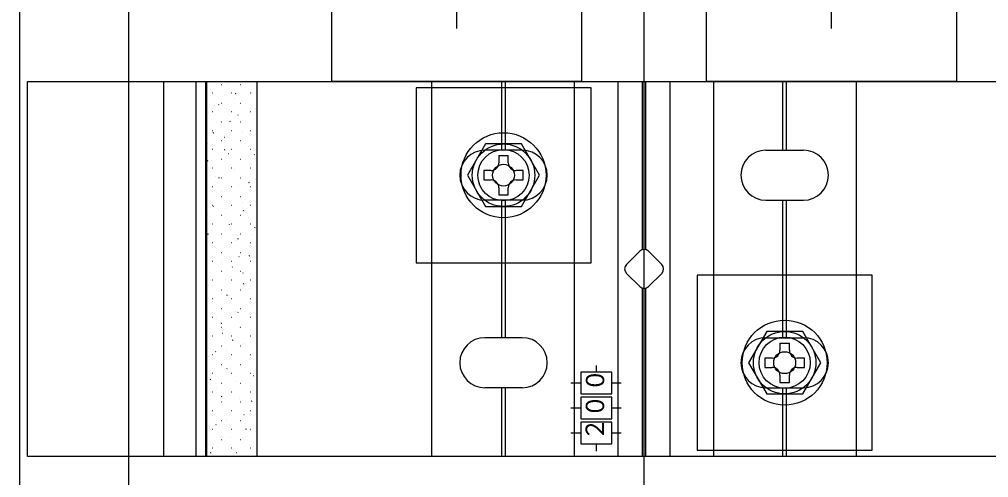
# Model space of a CAD drawing. Units: millimetres, scale not verified. Extents: x -1312 to 1312, y -1953 to 1941.
# Drawn here: x -84.7 to 70.4, y 738 to 811.3 of the extents above; entities that cross this region are included whole.
import ezdxf
from ezdxf.enums import TextEntityAlignment as Align

# ---------------------------------------------------------------- set-up
doc = ezdxf.new("R2010")
doc.units = ezdxf.units.MM
doc.header["$LTSCALE"] = 10
for name, color, linetype in [('0-4_YKK_12', 2, 'Continuous'), ('0-5_YKK_13', 4, 'Continuous'), ('0-8_YSS_K', 3, 'Continuous')]:
    doc.layers.add(name, color=color, linetype=linetype)
doc.styles.add('ＭＳ ゴシック', font='')
doc.styles.get('ＭＳ ゴシック').set_extended_font_data('MS Gothic')

msp = doc.modelspace()

# ---------------------------------------------------------------- linework, layer by layer
at = {"layer": '0-4_YKK_12'}
msp.add_line((-84.71, 1251.36), (-84.71, 396.36), dxfattribs=at)
at = {"layer": '0-5_YKK_13'}
for p, q in [((-14.71, 809.86), (-14.71, 832.86)), ((45.29, 809.86), (45.29, 832.86)), ((-61.61, 741.36), (-61.61, 801.36)), ((-56.41, 741.36), (-56.41, 801.36)), ((-54.88, 741.36), (-54.88, 801.36)), ((-54.7, 741.36), (-54.7, 801.36)), ((-52.37, 800.85), (-52.42, 800.85)), ((-51.28, 801.12), (-51.29, 801.12)), ((-49.33, 800.85), (-49.38, 800.85)), ((-18.71, 741.36), (-18.71, 801.36)), ((-7.51, 790.36), (-7.51, 801.36)), ((-6.91, 790.36), (-6.91, 801.36)), ((4.14, 741.36), (4.14, 801.36)), ((11.14, 741.36), (11.14, 801.36)), ((14.99, 801.36), (14.99, 774.44)), ((15.59, 774.44), (15.59, 801.36)), ((19.44, 741.36), (19.44, 801.36)), ((26.44, 741.36), (26.44, 801.36)), ((37.49, 790.36), (37.49, 801.36)), ((38.09, 790.36), (38.09, 801.36)), ((49.29, 741.36), (49.29, 801.36)), ((-54.07, 800.13), (-54.08, 800.13)), ((-53.8, 799.47), (-53.85, 799.47)), ((-50.76, 799.47), (-50.81, 799.47)), ((-50.08, 799.44), (-50.17, 799.39)), ((-47.72, 799.47), (-47.77, 799.47)), ((-47.56, 799.59), (-47.57, 799.59)), ((-53.43, 797.52), (-53.44, 797.52)), ((-52.77, 797.66), (-52.86, 797.61)), ((-52.37, 797.86), (-52.42, 797.86)), ((-50.31, 798.62), (-50.31, 798.62)), ((-49.33, 797.86), (-49.38, 797.86)), ((-53.8, 796.48), (-53.85, 796.48)), ((-50.76, 796.48), (-50.81, 796.48)), ((-49.71, 795.99), (-49.72, 795.99)), ((-47.72, 796.48), (-47.77, 796.48)), ((-46.92, 796.98), (-46.93, 796.98)), ((-52.45, 795.02), (-52.46, 795.02)), ((-52.37, 794.87), (-52.42, 794.87)), ((-50.97, 794.94), (-51.05, 794.88)), ((-49.33, 794.87), (-49.38, 794.87)), ((-53.8, 793.49), (-53.85, 793.49)), ((-53.66, 793.16), (-53.74, 793.1)), ((-50.76, 793.49), (-50.81, 793.49)), ((-49.06, 793.38), (-49.07, 793.38)), ((-47.72, 793.49), (-47.77, 793.49)), ((-54.59, 791.42), (-54.6, 791.42)), ((-52.37, 791.88), (-52.42, 791.88)), ((-51.85, 792.39), (-51.86, 792.39)), ((-49.33, 791.88), (-49.38, 791.88)), ((-53.8, 790.5), (-53.85, 790.5)), ((-51.85, 790.43), (-51.94, 790.38)), ((-51.2, 789.78), (-51.21, 789.78)), ((-50.76, 790.5), (-50.81, 790.5)), ((-48.08, 790.89), (-48.09, 790.88)), ((-47.72, 790.5), (-47.77, 790.5)), ((-47.05, 789.7), (-47.13, 789.64)), ((-4.21, 790.36), (-10.21, 790.36)), ((34.79, 790.36), (40.79, 790.36)), ((-54.54, 788.65), (-54.63, 788.6)), ((-54, 788.79), (-54, 788.79)), ((-52.37, 788.89), (-52.42, 788.89)), ((-49.33, 788.89), (-49.38, 788.89)), ((-47.49, 788.26), (-47.5, 788.25)), ((-7.96, 789.51), (-7.96, 788.36)), ((-7.96, 789.51), (-6.46, 789.51)), ((-6.46, 788.36), (-6.46, 789.51)), ((-53.8, 787.51), (-53.85, 787.51)), ((-50.76, 787.51), (-50.81, 787.51)), ((-50.23, 787.29), (-50.24, 787.28)), ((-47.72, 787.51), (-47.77, 787.51)), ((-10.36, 787.11), (-10.36, 785.61)), ((-9.21, 787.11), (-10.36, 787.11)), ((-4.06, 787.11), (-5.21, 787.11)), ((-4.06, 785.61), (-4.06, 787.11)), ((-53.35, 786.18), (-53.36, 786.18)), ((-52.74, 785.93), (-52.82, 785.88)), ((-52.37, 785.9), (-52.42, 785.9)), ((-49.33, 785.9), (-49.38, 785.9)), ((-47.93, 785.19), (-48.02, 785.14)), ((-46.84, 785.65), (-46.85, 785.64)), ((-10.36, 785.61), (-9.21, 785.61)), ((-5.21, 785.61), (-4.06, 785.61)), ((-53.8, 784.52), (-53.85, 784.52)), ((-52.37, 783.69), (-52.38, 783.68)), ((-50.76, 784.52), (-50.81, 784.52)), ((-49.63, 784.66), (-49.64, 784.65)), ((-47.72, 784.52), (-47.77, 784.52)), ((-7.96, 784.36), (-7.96, 783.21)), ((-52.37, 782.91), (-52.42, 782.91)), ((-49.33, 782.91), (-49.38, 782.91)), ((-48.98, 782.05), (-48.99, 782.04)), ((-4.21, 782.36), (-10.21, 782.36)), ((-7.51, 760.36), (-7.51, 782.36)), ((-6.91, 760.36), (-6.91, 782.36)), ((34.79, 782.36), (40.79, 782.36)), ((37.49, 760.36), (37.49, 782.36)), ((38.09, 760.36), (38.09, 782.36)), ((-53.8, 781.53), (-53.85, 781.53)), ((-53.62, 781.43), (-53.7, 781.37)), ((-51.77, 781.06), (-51.78, 781.05)), ((-50.76, 781.53), (-50.81, 781.53)), ((-48.82, 780.69), (-48.9, 780.63)), ((-47.72, 781.53), (-47.77, 781.53)), ((-54.52, 780.09), (-54.53, 780.08)), ((-52.37, 779.92), (-52.42, 779.92)), ((-49.33, 779.92), (-49.38, 779.92)), ((-48.01, 779.55), (-48.02, 779.55)), ((-53.92, 777.46), (-53.93, 777.45)), ((-53.8, 778.54), (-53.85, 778.54)), ((-51.13, 778.45), (-51.14, 778.44)), ((-50.76, 778.54), (-50.81, 778.54)), ((-47.72, 778.54), (-47.77, 778.54)), ((-47.01, 777.97), (-47.1, 777.91)), ((-54.51, 776.92), (-54.59, 776.87)), ((-52.37, 776.93), (-52.42, 776.93)), ((-50.15, 775.95), (-50.16, 775.95)), ((-49.7, 776.19), (-49.79, 776.13)), ((-49.33, 776.93), (-49.38, 776.93)), ((-47.41, 776.92), (-47.42, 776.92)), ((-53.8, 775.55), (-53.85, 775.55)), ((-53.27, 774.85), (-53.28, 774.84)), ((-50.76, 775.55), (-50.81, 775.55)), ((-47.72, 775.55), (-47.77, 775.55)), ((-46.76, 774.31), (-46.77, 774.31)), ((12.47, 772.07), (14.59, 774.19)), ((16, 774.19), (18.12, 772.07)), ((-52.37, 773.94), (-52.42, 773.94)), ((-49.55, 773.32), (-49.56, 773.32)), ((-49.33, 773.94), (-49.38, 773.94)), ((-47.9, 773.46), (-47.98, 773.41)), ((-53.8, 772.56), (-53.85, 772.56)), ((-52.3, 772.35), (-52.31, 772.35)), ((-50.76, 772.56), (-50.81, 772.56)), ((-50.59, 771.68), (-50.67, 771.63)), ((-47.72, 772.56), (-47.77, 772.56)), ((-53.8, 769.57), (-53.85, 769.57)), ((-52.37, 770.95), (-52.42, 770.95)), ((-51.7, 769.72), (-51.71, 769.72)), ((-50.76, 769.57), (-50.81, 769.57)), ((-49.33, 770.95), (-49.38, 770.95)), ((-48.91, 770.71), (-48.92, 770.71)), ((-47.72, 769.57), (-47.77, 769.57)), ((14.59, 768.54), (12.47, 770.66)), ((18.12, 770.66), (16, 768.54)), ((-54.44, 768.75), (-54.45, 768.75)), ((-48.78, 768.96), (-48.87, 768.9)), ((-47.93, 768.21), (-47.94, 768.21)), ((14.99, 768.29), (14.99, 741.36)), ((15.59, 741.36), (15.59, 768.29)), ((-53.8, 766.58), (-53.85, 766.58)), ((-52.37, 767.96), (-52.42, 767.96)), ((-51.47, 767.18), (-51.56, 767.12)), ((-51.05, 767.11), (-51.06, 767.11)), ((-50.76, 766.58), (-50.81, 766.58)), ((-49.33, 767.96), (-49.38, 767.96)), ((-47.72, 766.58), (-47.77, 766.58)), ((-53.84, 766.12), (-53.85, 766.12)), ((-52.37, 764.97), (-52.42, 764.97)), ((-49.33, 764.97), (-49.38, 764.97)), ((-47.33, 765.58), (-47.34, 765.58)), ((-53.8, 763.59), (-53.85, 763.59)), ((-53.2, 763.51), (-53.21, 763.51)), ((-50.76, 763.59), (-50.81, 763.59)), ((-50.08, 764.61), (-50.08, 764.61)), ((-49.67, 764.46), (-49.75, 764.4)), ((-47.72, 763.59), (-47.77, 763.59)), ((-52.36, 762.68), (-52.44, 762.62)), ((-52.37, 761.98), (-52.42, 761.98)), ((-49.48, 761.98), (-49.49, 761.98)), ((-49.33, 761.98), (-49.38, 761.98)), ((-53.8, 760.6), (-53.85, 760.6)), ((-52.22, 761.01), (-52.23, 761.01)), ((-50.76, 760.6), (-50.81, 760.6)), ((-47.72, 760.6), (-47.77, 760.6)), ((-4.21, 760.36), (-10.21, 760.36)), ((34.79, 760.36), (40.79, 760.36)), ((-52.37, 758.99), (-52.42, 758.99)), ((-50.55, 759.95), (-50.64, 759.9)), ((-49.33, 758.99), (-49.38, 758.99)), ((-48.83, 759.37), (-48.84, 759.37)), ((37.04, 759.51), (37.04, 758.36)), ((37.04, 759.51), (38.54, 759.51)), ((38.54, 758.36), (38.54, 759.51)), ((-54.36, 757.41), (-54.37, 757.41)), ((-53.8, 757.61), (-53.85, 757.61)), ((-53.24, 758.17), (-53.32, 758.12)), ((-51.62, 758.38), (-51.63, 758.38)), ((-50.76, 757.61), (-50.81, 757.61)), ((-47.72, 757.61), (-47.77, 757.61)), ((-52.37, 756), (-52.42, 756)), ((-50.97, 755.77), (-50.98, 755.77)), ((-49.33, 756), (-49.38, 756)), ((-47.85, 756.88), (-47.86, 756.87)), ((7.64, 755.9), (7.64, 754.86)), ((34.64, 757.11), (34.64, 755.61)), ((35.79, 757.11), (34.64, 757.11)), ((34.64, 755.61), (35.79, 755.61)), ((40.94, 757.11), (39.79, 757.11)), ((39.79, 755.61), (40.94, 755.61)), ((40.94, 755.61), (40.94, 757.11)), ((-53.8, 754.62), (-53.85, 754.62)), ((-53.77, 754.78), (-53.77, 754.78)), ((-51.44, 755.45), (-51.52, 755.39)), ((-50.76, 754.62), (-50.81, 754.62)), ((-47.72, 754.62), (-47.77, 754.62)), ((-47.26, 754.25), (-47.27, 754.24)), ((37.04, 754.36), (37.04, 753.21)), ((-54.13, 753.67), (-54.21, 753.61)), ((-52.37, 753.01), (-52.42, 753.01)), ((-50, 753.28), (-50.01, 753.27)), ((-49.33, 753.01), (-49.38, 753.01)), ((3.58, 753.11), (5.14, 753.11)), ((10.14, 753.11), (11.62, 753.11)), ((-53.8, 751.63), (-53.85, 751.63)), ((-53.12, 752.17), (-53.13, 752.17)), ((-52.32, 750.95), (-52.4, 750.89)), ((-50.76, 751.63), (-50.81, 751.63)), ((-47.72, 751.63), (-47.77, 751.63)), ((-4.21, 752.36), (-10.21, 752.36)), ((-7.51, 741.36), (-7.51, 752.36)), ((-6.91, 741.36), (-6.91, 752.36)), ((34.79, 752.36), (40.79, 752.36)), ((37.49, 741.36), (37.49, 752.36)), ((38.09, 741.36), (38.09, 752.36)), ((-52.37, 750.02), (-52.42, 750.02)), ((-52.14, 749.68), (-52.15, 749.67)), ((-49.4, 750.65), (-49.41, 750.64)), ((-49.33, 750.02), (-49.38, 750.02)), ((-47.52, 750.21), (-47.6, 750.15)), ((-53.8, 748.64), (-53.85, 748.64)), ((-50.76, 748.64), (-50.81, 748.64)), ((-48.75, 748.04), (-48.76, 748.03)), ((-47.72, 748.64), (-47.77, 748.64)), ((3.58, 749.11), (5.14, 749.11)), ((10.14, 749.11), (11.62, 749.11)), ((-53.21, 746.44), (-53.29, 746.39)), ((-52.37, 747.03), (-52.42, 747.03)), ((-51.54, 747.05), (-51.55, 747.04)), ((-49.33, 747.03), (-49.38, 747.03)), ((-54.29, 746.08), (-54.3, 746.07)), ((-53.8, 745.65), (-53.85, 745.65)), ((-50.76, 745.65), (-50.81, 745.65)), ((-48.4, 745.7), (-48.49, 745.65)), ((-47.78, 745.54), (-47.79, 745.54)), ((-47.72, 745.65), (-47.77, 745.65)), ((3.58, 745.11), (5.14, 745.11)), ((10.14, 745.11), (11.62, 745.11)), ((-53.69, 743.45), (-53.7, 743.44)), ((-52.37, 744.04), (-52.42, 744.04)), ((-50.9, 744.44), (-50.91, 744.43)), ((-49.33, 744.04), (-49.38, 744.04)), ((7.64, 743.36), (7.64, 742.19)), ((-54.09, 741.94), (-54.17, 741.88)), ((-53.8, 742.66), (-53.85, 742.66)), ((-50.76, 742.66), (-50.81, 742.66)), ((-49.92, 741.94), (-49.93, 741.94)), ((-47.72, 742.66), (-47.77, 742.66)), ((-47.18, 742.91), (-47.19, 742.91)), ((-46.72, 741.36), (-54.88, 741.36))]:
    msp.add_line(p, q, dxfattribs=at)
for points in [[(-34.71, 841.36), (5.29, 841.36), (5.29, 801.36), (-34.71, 801.36)], [(25.29, 841.36), (65.29, 841.36), (65.29, 801.36), (25.29, 801.36)], [(-83.41, 801.36), (113.99, 801.36), (113.99, 741.36), (-83.41, 741.36)], [(-21.21, 772.36), (6.79, 772.36), (6.79, 800.36), (-21.21, 800.36)], [(-10.09, 791.36), (-12.98, 786.36), (-10.09, 781.36), (-4.32, 781.36), (-1.43, 786.36), (-4.32, 791.36)], [(23.79, 742.36), (51.79, 742.36), (51.79, 770.36), (23.79, 770.36)], [(34.91, 761.36), (32.02, 756.36), (34.91, 751.36), (40.68, 751.36), (43.57, 756.36), (40.68, 761.36)], [(10.14, 751.36), (10.14, 754.86), (5.14, 754.86), (5.14, 751.36)], [(10.14, 747.36), (10.14, 750.86), (5.14, 750.86), (5.14, 747.36)], [(10.14, 743.36), (10.14, 746.86), (5.14, 746.86), (5.14, 743.36)]]:
    msp.add_lwpolyline(points, close=True, dxfattribs=at)
for points in [[(-54.88, 801.36), (-46.72, 801.36), (-46.72, 741.36)], [(-7.96, 783.21), (-6.46, 783.21), (-6.46, 784.36)], [(37.04, 753.21), (38.54, 753.21), (38.54, 754.36)]]:
    msp.add_lwpolyline(points, dxfattribs=at)
for centre, radius in [((-7.21, 786.36), 6.8), ((-7.21, 786.36), 5), ((-7.21, 786.36), 4.1), ((-7.21, 786.36), 1.75), ((37.79, 756.36), 6.8), ((37.79, 756.36), 5), ((37.79, 756.36), 4.1), ((37.79, 756.36), 1.75)]:
    msp.add_circle(centre, radius, dxfattribs=at)
for centre, radius, start, end in [((-10.21, 786.36), 4, 90, 270), ((-4.21, 786.36), 4, 270, 90), ((34.79, 786.36), 4, 90, 270), ((40.79, 786.36), 4, 270, 90), ((-9.21, 788.36), 1.25, 270, 0), ((-5.21, 788.36), 1.25, 180, 270), ((-9.21, 784.36), 1.25, 0, 90), ((-5.21, 784.36), 1.25, 90, 180), ((15.29, 773.49), 1, 45, 135), ((13.17, 771.36), 1, 135, 225), ((17.41, 771.36), 1, 315, 45), ((15.29, 769.24), 1, 225, 315), ((-10.21, 756.36), 4, 90, 270), ((-4.21, 756.36), 4, 270, 90), ((34.79, 756.36), 4, 90, 270), ((40.79, 756.36), 4, 270, 90), ((35.79, 758.36), 1.25, 270, 0), ((39.79, 758.36), 1.25, 180, 270), ((35.79, 754.36), 1.25, 0, 90), ((39.79, 754.36), 1.25, 90, 180)]:
    msp.add_arc(centre, radius, start, end, dxfattribs=at)
at = {"layer": '0-8_YSS_K'}
for p, q in [((-67.21, 381.36), (-67.21, 1233.86)), ((15.29, 248.36), (15.29, 1151.36))]:
    msp.add_line(p, q, dxfattribs=at)

# ---------------------------------------------------------------- texts
at = {"layer": '0-5_YKK_13', "style": 'ＭＳ ゴシック', "width": 0.9}
for s, p in [('０', (9.78, 751.76)), ('０', (9.77, 747.62)), ('２', (9.73, 743.93))]:
    msp.add_text(s, height=2.93, rotation=90, dxfattribs=at).set_placement(p, align=Align.BOTTOM_LEFT)

doc.saveas('drawing.dxf')
